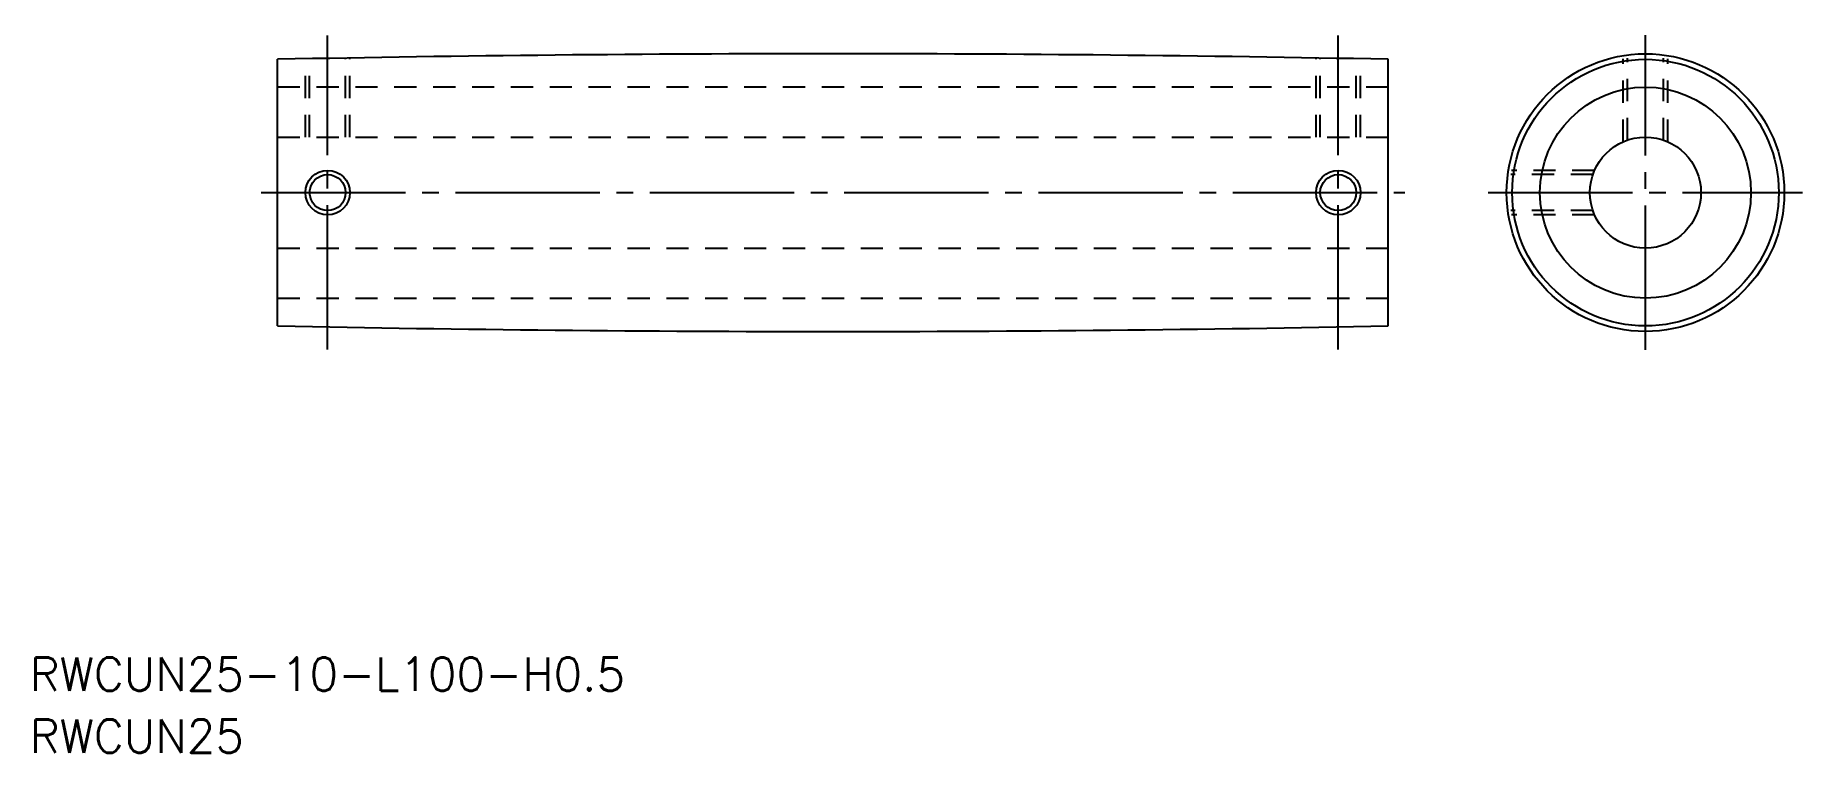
# Model space of a CAD drawing. Extents: x 105 to 264, y 173 to 238.
import ezdxf

# ---------------------------------------------------------------- set-up
doc = ezdxf.new("R2010")
doc.units = 0
doc.linetypes.add('CENTER', pattern=[17.5, 13, -1.5, 1.5, -1.5])
doc.linetypes.add('DASHED', pattern=[3.5, 2, -1.5])
doc.layers.get('0').update_dxf_attribs({"linetype": 'CONTINUOUS'})
doc.layers.add('CENTER', color=1, linetype='CENTER')
doc.styles.get("Standard").update_dxf_attribs({"font": 'txt.shx', "bigfont": '@extfont2.shx'})

msp = doc.modelspace()

# ---------------------------------------------------------------- linework, layer by layer
at = {"color": 3, "linetype": 'DASHED'}
for p, q in [((132.63, 228.44), (132.63, 235.56)), ((133.01, 228.44), (133.01, 235.56)), ((220.01, 228.44), (220.01, 235.56)), ((220.39, 228.44), (220.39, 235.56)), ((248.05, 228.17), (248.05, 235.55)), ((251.29, 228.17), (251.29, 235.55)), ((129.01, 228.44), (129.01, 235.49)), ((129.39, 228.44), (129.39, 235.5)), ((223.63, 228.44), (223.63, 235.5)), ((224.01, 228.44), (224.01, 235.49)), ((247.67, 228.02), (247.67, 235.49)), ((251.67, 228.02), (251.67, 235.49)), ((226.51, 232.94), (126.51, 232.94)), ((126.51, 228.44), (226.51, 228.44)), ((244.94, 225.06), (237.56, 225.06)), ((245.08, 225.44), (237.62, 225.44)), ((244.94, 221.82), (237.56, 221.82)), ((245.08, 221.44), (237.62, 221.44)), ((126.51, 218.44), (226.51, 218.44)), ((126.51, 213.94), (226.51, 213.94))]:
    msp.add_line(p, q, dxfattribs=at)
at = {"color": 7, "linetype": 'CONTINUOUS'}
for p, q in [((126.51, 211.44), (126.51, 235.44)), ((226.51, 211.44), (226.51, 235.44))]:
    msp.add_line(p, q, dxfattribs=at)
for centre, radius in [((249.67, 223.44), 12.5), ((249.67, 223.44), 12), ((249.67, 223.44), 9.5), ((249.67, 223.44), 5), ((131.01, 223.44), 1.62), ((222.01, 223.44), 1.62)]:
    msp.add_circle(centre, radius, dxfattribs=at)
at = {"color": 3, "linetype": 'CONTINUOUS'}
for centre in [(131.01, 223.44), (222.01, 223.44)]:
    msp.add_circle(centre, 2, dxfattribs=at)
at = {"color": 7, "linetype": 'CONTINUOUS'}
for centre, start, end in [((176.51, -2264.31), 88.85412, 91.14588), ((176.51, 2711.19), 268.85412, 271.14588)]:
    msp.add_arc(centre, 2500.25, start, end, dxfattribs=at)
at = {"layer": 'CENTER', "color": 1, "linetype": 'CENTER'}
for p, q in [((131.01, 209.32), (131.01, 237.57)), ((222.01, 209.32), (222.01, 237.57)), ((249.67, 209.28), (249.67, 237.6)), ((125.01, 223.44), (228.01, 223.44)), ((235.51, 223.44), (263.82, 223.44))]:
    msp.add_line(p, q, dxfattribs=at)

# ---------------------------------------------------------------- texts
at = {"color": 7, "linetype": 'CONTINUOUS'}
for s, p in [('RWCUN25-10-L100-H0.5', (104.18, 178.59)), ('RWCUN25', (104.18, 173.02))]:
    msp.add_text(s, height=3, dxfattribs=at).set_placement(p)

doc.saveas('drawing.dxf')
